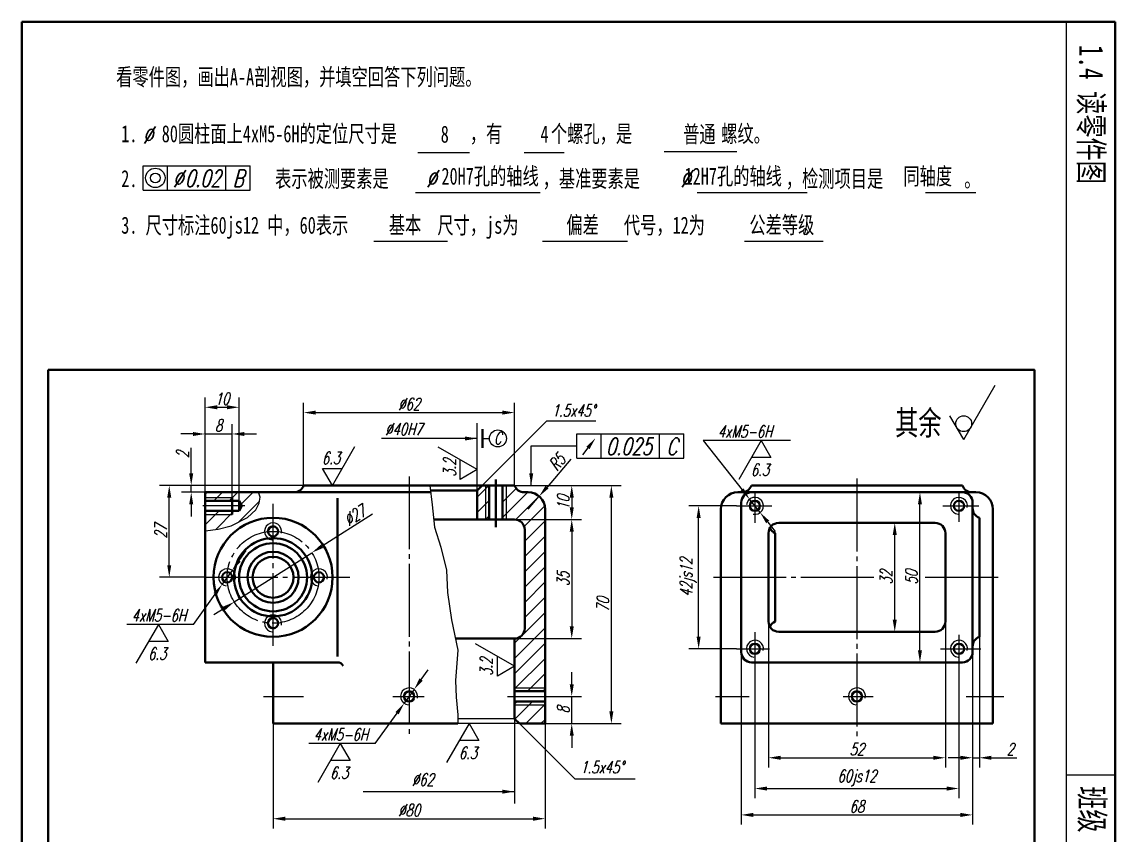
# Model space of a CAD drawing. Header units: millimetres. Extents: x -523 to 2163, y -1202 to 919.
# Drawn here: x 1612.3 to 1837.3, y 751.9 to 919.2 of the extents above; entities that cross this region are included whole.
import ezdxf

# ---------------------------------------------------------------- set-up
doc = ezdxf.new("R2010")
doc.units = ezdxf.units.MM
doc.header["$PDMODE"] = 33
doc.header["$PDSIZE"] = 1.5
doc.linetypes.add('myCENTER', pattern=[18, 15, -1, 1, -1])
for name, color, linetype, lineweight in [('中心线', 7, 'myCENTER', 25), ('剖面线', 7, 'Continuous', 25), ('尺寸', 7, 'Continuous', 25), ('文字', 7, 'Continuous', 25), ('标注', 7, 'Continuous', 25), ('标题文字', 7, 'Continuous', 25), ('答案文字', 1, 'Continuous', 25), ('粗实线', 7, 'Continuous', 50), ('细实线', 7, 'Continuous', 25)]:
    doc.layers.add(name, color=color, linetype=linetype, lineweight=lineweight)
doc.styles.add('字母标注-3.5号', font='txt.shx', dxfattribs={"width": 0.7, "oblique": 15, "height": 3.5})
doc.styles.add('尺寸文字1-2.5号', font='txt.shx', dxfattribs={"width": 0.7, "oblique": 15, "height": 2.5})
doc.styles.add('标题汉字1-5号', font='SimSun.ttf', dxfattribs={"width": 0.7, "height": 5})
doc.styles.add('标题汉字2-3.5号', font='SimSun.ttf', dxfattribs={"width": 0.7, "height": 3.5})
doc.dimstyles.new('尺寸25', dxfattribs={"dimtxt": 2.5, "dimasz": 2.5, "dimexe": 2, "dimexo": 0, "dimgap": 0.5, "dimtad": 1, "dimdec": 0, "dimdsep": 46, "dimtxsty": '尺寸文字1-2.5号', "dimcen": 0, "dimadec": 0, "dimazin": 0, "dimtol": 1, "dimtp": 0.039, "dimtfac": 0.6, "dimtdec": 3, "dimtmove": 0, "dimatfit": 3, "dimfxl": 0, "dimarcsym": 0})
pattern_1 = [(45, (-299.08, 607.849), (-1.5715448, 1.5715448), [])]

# ---------------------------------------------------------------- blocks, each defined once
blk = doc.blocks.new('*D193')
at = {"layer": 'Defpoints', "color": 0}
for p in [(1713.74, 838.82), (1670.34, 823.83), (1713.74, 823.83)]:
    blk.add_point(p, dxfattribs=at)
at = {"layer": '尺寸', "color": 0, "lineweight": -2}
for p, q in [((1670.34, 823.83), (1670.34, 840.82)), ((1713.74, 823.83), (1713.74, 840.82)), ((1672.84, 838.82), (1711.24, 838.82))]:
    blk.add_line(p, q, dxfattribs=at)
at = {"layer": '尺寸', "color": 0}
for points in [[(1672.84, 839.23), (1672.84, 838.4), (1670.34, 838.82)], [(1711.24, 839.23), (1711.24, 838.4), (1713.74, 838.82)]]:
    blk.add_solid(points, dxfattribs=at)
at = {"layer": '尺寸', "color": 0, "insert": (1692.04, 840.57), "char_height": 2.5, "attachment_point": 5, "style": '尺寸文字1-2.5号'}
blk.add_mtext('%%C62', dxfattribs=at)
blk = doc.blocks.new('*D194')
at = {"layer": 'Defpoints', "color": 0}
for p in [(1718.81, 821.6), (1716.54, 818.93)]:
    blk.add_point(p, dxfattribs=at)
at = {"layer": '尺寸', "color": 0, "lineweight": -2}
for p, q in [((1725.3, 829.23), (1720.43, 823.5)), ((1716.54, 818.93), (1718.81, 821.6))]:
    blk.add_line(p, q, dxfattribs=at)
at = {"layer": '尺寸', "color": 0}
blk.add_solid([(1720.11, 823.77), (1720.74, 823.23), (1718.81, 821.6)], dxfattribs=at)
at = {"layer": '尺寸', "color": 0, "insert": (1722.48, 828.61), "char_height": 2.5, "attachment_point": 5, "rotation": 49.6071, "style": '尺寸文字1-2.5号'}
blk.add_mtext('R5', dxfattribs=at)
blk = doc.blocks.new('*D195')
at = {"layer": 'Defpoints', "color": 0}
for p in [(1721.91, 780.43), (1725.51, 780.43), (1720.04, 774.83)]:
    blk.add_point(p, dxfattribs=at)
at = {"layer": '尺寸', "color": 0, "lineweight": -2}
for p, q in [((1725.51, 782.93), (1725.51, 785.43)), ((1721.91, 780.43), (1727.51, 780.43)), ((1725.51, 774.83), (1725.51, 780.43)), ((1720.04, 774.83), (1727.51, 774.83)), ((1725.51, 772.33), (1725.51, 769.83))]:
    blk.add_line(p, q, dxfattribs=at)
at = {"layer": '尺寸', "color": 0}
for points in [[(1725.1, 782.93), (1725.93, 782.93), (1725.51, 780.43)], [(1725.1, 772.33), (1725.93, 772.33), (1725.51, 774.83)]]:
    blk.add_solid(points, dxfattribs=at)
at = {"layer": '尺寸', "color": 0, "insert": (1723.76, 777.63), "char_height": 2.5, "attachment_point": 5, "rotation": 90, "style": '尺寸文字1-2.5号'}
blk.add_mtext('8', dxfattribs=at)
blk = doc.blocks.new('*D123')
at = {"layer": 'Defpoints', "color": 0}
for p in [(1713.74, 823.83), (1733.67, 823.83), (1727.51, 774.83)]:
    blk.add_point(p, dxfattribs=at)
at = {"layer": '尺寸', "color": 0, "lineweight": -2}
for p, q in [((1713.74, 823.83), (1735.67, 823.83)), ((1733.67, 777.33), (1733.67, 821.33)), ((1727.51, 774.83), (1735.67, 774.83))]:
    blk.add_line(p, q, dxfattribs=at)
at = {"layer": '尺寸', "color": 0}
for points in [[(1733.25, 821.33), (1734.08, 821.33), (1733.67, 823.83)], [(1733.25, 777.33), (1734.08, 777.33), (1733.67, 774.83)]]:
    blk.add_solid(points, dxfattribs=at)
at = {"layer": '尺寸', "color": 0, "insert": (1731.92, 799.33), "char_height": 2.5, "attachment_point": 5, "rotation": 90, "style": '尺寸文字1-2.5号'}
blk.add_mtext('70', dxfattribs=at)
blk = doc.blocks.new('*D196')
at = {"layer": 'Defpoints', "color": 0}
for p in [(1713.74, 823.83), (1713.74, 816.83), (1725.51, 816.83)]:
    blk.add_point(p, dxfattribs=at)
at = {"layer": '尺寸', "color": 0, "lineweight": -2}
for p, q in [((1713.74, 823.83), (1727.51, 823.83)), ((1725.51, 821.33), (1725.51, 819.33)), ((1713.74, 816.83), (1727.51, 816.83))]:
    blk.add_line(p, q, dxfattribs=at)
at = {"layer": '尺寸', "color": 0}
for points in [[(1725.1, 821.33), (1725.93, 821.33), (1725.51, 823.83)], [(1725.1, 819.33), (1725.93, 819.33), (1725.51, 816.83)]]:
    blk.add_solid(points, dxfattribs=at)
at = {"layer": '尺寸', "color": 0, "insert": (1723.76, 820.33), "char_height": 2.5, "attachment_point": 5, "rotation": 90, "style": '尺寸文字1-2.5号'}
blk.add_mtext('10', dxfattribs=at)
blk = doc.blocks.new('*D197')
at = {"layer": 'Defpoints', "color": 0}
for p in [(1720.04, 816.83), (1713.74, 792.33), (1725.51, 792.33)]:
    blk.add_point(p, dxfattribs=at)
at = {"layer": '尺寸', "color": 0, "lineweight": -2}
for p, q in [((1720.04, 816.83), (1727.51, 816.83)), ((1725.51, 814.33), (1725.51, 794.83)), ((1713.74, 792.33), (1727.51, 792.33))]:
    blk.add_line(p, q, dxfattribs=at)
at = {"layer": '尺寸', "color": 0}
for points in [[(1725.1, 814.33), (1725.93, 814.33), (1725.51, 816.83)], [(1725.1, 794.83), (1725.93, 794.83), (1725.51, 792.33)]]:
    blk.add_solid(points, dxfattribs=at)
at = {"layer": '尺寸', "color": 0, "insert": (1723.76, 804.58), "char_height": 2.5, "attachment_point": 5, "rotation": 90, "style": '尺寸文字1-2.5号'}
blk.add_mtext('35', dxfattribs=at)
blk = doc.blocks.new('*D198')
at = {"layer": 'Defpoints', "color": 0}
for p in [(1647.2, 823.83), (1670.34, 823.83), (1650.04, 822.43)]:
    blk.add_point(p, dxfattribs=at)
at = {"layer": '尺寸', "color": 0, "lineweight": -2}
for p, q in [((1647.2, 826.33), (1647.2, 831.56)), ((1670.34, 823.83), (1645.2, 823.83)), ((1647.2, 822.43), (1647.2, 823.83)), ((1650.04, 822.43), (1645.2, 822.43)), ((1647.2, 819.93), (1647.2, 817.43))]:
    blk.add_line(p, q, dxfattribs=at)
at = {"layer": '尺寸', "color": 0}
for points in [[(1646.78, 826.33), (1647.61, 826.33), (1647.2, 823.83)], [(1646.78, 819.93), (1647.61, 819.93), (1647.2, 822.43)]]:
    blk.add_solid(points, dxfattribs=at)
at = {"layer": '尺寸', "color": 0, "insert": (1645.45, 830.19), "char_height": 2.5, "attachment_point": 5, "rotation": 90, "style": '尺寸文字1-2.5号'}
blk.add_mtext('2', dxfattribs=at)
blk = doc.blocks.new('*D199')
at = {"layer": 'Defpoints', "color": 0}
for p in [(1642.68, 823.83), (1645.2, 823.83), (1650.04, 804.93)]:
    blk.add_point(p, dxfattribs=at)
at = {"layer": '尺寸', "color": 0, "lineweight": -2}
for p, q in [((1645.2, 823.83), (1640.68, 823.83)), ((1642.68, 807.43), (1642.68, 821.33)), ((1650.04, 804.93), (1640.68, 804.93))]:
    blk.add_line(p, q, dxfattribs=at)
at = {"layer": '尺寸', "color": 0}
for points in [[(1642.26, 821.33), (1643.09, 821.33), (1642.68, 823.83)], [(1642.26, 807.43), (1643.09, 807.43), (1642.68, 804.93)]]:
    blk.add_solid(points, dxfattribs=at)
at = {"layer": '尺寸', "color": 0, "insert": (1640.93, 814.38), "char_height": 2.5, "attachment_point": 5, "rotation": 90, "style": '尺寸文字1-2.5号'}
blk.add_mtext('27', dxfattribs=at)
blk = doc.blocks.new('*D200')
at = {"layer": 'Defpoints', "color": 0}
for p in [(1655.64, 834.42), (1650.04, 822.43), (1655.64, 821.38)]:
    blk.add_point(p, dxfattribs=at)
at = {"layer": '尺寸', "color": 0, "lineweight": -2}
for p, q in [((1650.04, 822.43), (1650.04, 836.42)), ((1655.64, 821.38), (1655.64, 836.42)), ((1647.54, 834.42), (1645.04, 834.42)), ((1650.04, 834.42), (1655.64, 834.42)), ((1658.14, 834.42), (1660.64, 834.42))]:
    blk.add_line(p, q, dxfattribs=at)
at = {"layer": '尺寸', "color": 0}
for points in [[(1647.54, 834.83), (1647.54, 834), (1650.04, 834.42)], [(1658.14, 834.83), (1658.14, 834), (1655.64, 834.42)]]:
    blk.add_solid(points, dxfattribs=at)
at = {"layer": '尺寸', "color": 0, "insert": (1652.84, 836.17), "char_height": 2.5, "attachment_point": 5, "style": '尺寸文字1-2.5号'}
blk.add_mtext('8', dxfattribs=at)
blk = doc.blocks.new('*D201')
at = {"layer": 'Defpoints', "color": 0}
for p in [(1657.04, 839.91), (1650.04, 836.42), (1657.04, 820.68)]:
    blk.add_point(p, dxfattribs=at)
at = {"layer": '尺寸', "color": 0, "lineweight": -2}
for p, q in [((1650.04, 836.42), (1650.04, 841.91)), ((1657.04, 820.68), (1657.04, 841.91)), ((1652.54, 839.91), (1654.54, 839.91))]:
    blk.add_line(p, q, dxfattribs=at)
at = {"layer": '尺寸', "color": 0}
for points in [[(1652.54, 840.33), (1652.54, 839.5), (1650.04, 839.91)], [(1654.54, 840.33), (1654.54, 839.5), (1657.04, 839.91)]]:
    blk.add_solid(points, dxfattribs=at)
at = {"layer": '尺寸', "color": 0, "insert": (1653.54, 841.66), "char_height": 2.5, "attachment_point": 5, "style": '尺寸文字1-2.5号'}
blk.add_mtext('10', dxfattribs=at)
blk = doc.blocks.new('*D202')
at = {"layer": 'Defpoints', "color": 0}
for p in [(1672.02, 809.99), (1656.06, 799.87)]:
    blk.add_point(p, dxfattribs=at)
at = {"layer": '尺寸', "color": 0, "lineweight": -2}
for p, q in [((1684.54, 817.93), (1674.13, 811.33)), ((1656.06, 799.87), (1672.02, 809.99)), ((1653.95, 798.53), (1651.83, 797.19))]:
    blk.add_line(p, q, dxfattribs=at)
at = {"layer": '尺寸', "color": 0}
for points in [[(1673.91, 811.68), (1674.35, 810.98), (1672.02, 809.99)], [(1653.72, 798.88), (1654.17, 798.18), (1656.06, 799.87)]]:
    blk.add_solid(points, dxfattribs=at)
at = {"layer": '尺寸', "color": 0, "insert": (1680.85, 817.66), "char_height": 2.5, "attachment_point": 5, "rotation": 32.3729, "style": '尺寸文字1-2.5号'}
blk.add_mtext('%%c27', dxfattribs=at)
blk = doc.blocks.new('*D203')
at = {"layer": 'Defpoints', "color": 0}
for p in [(1655.61, 806.35), (1653.57, 803.51)]:
    blk.add_point(p, dxfattribs=at)
at = {"layer": '尺寸', "color": 0, "lineweight": -2}
for p, q in [((1657.07, 808.38), (1658.52, 810.42)), ((1655.61, 806.35), (1653.57, 803.51)), ((1647.64, 795.25), (1652.11, 801.48))]:
    blk.add_line(p, q, dxfattribs=at)
at = {"layer": '尺寸', "color": 0}
for points in [[(1656.73, 808.63), (1657.4, 808.14), (1655.61, 806.35)], [(1651.77, 801.72), (1652.45, 801.23), (1653.57, 803.51)]]:
    blk.add_solid(points, dxfattribs=at)
blk = doc.blocks.new('*D124')
at = {"layer": 'Defpoints', "color": 0}
for p in [(1693.06, 781.85), (1691.02, 779.01)]:
    blk.add_point(p, dxfattribs=at)
at = {"layer": '尺寸', "color": 0, "lineweight": -2}
for p, q in [((1694.52, 783.88), (1695.97, 785.92)), ((1693.06, 781.85), (1691.02, 779.01)), ((1685.09, 770.75), (1689.56, 776.98))]:
    blk.add_line(p, q, dxfattribs=at)
at = {"layer": '尺寸', "color": 0}
for points in [[(1694.18, 784.13), (1694.85, 783.64), (1693.06, 781.85)], [(1689.22, 777.22), (1689.9, 776.73), (1691.02, 779.01)]]:
    blk.add_solid(points, dxfattribs=at)
blk = doc.blocks.new('*D204')
at = {"layer": 'Defpoints', "color": 0}
for p in [(1664.04, 774.83), (1720.04, 774.83), (1720.04, 755.27)]:
    blk.add_point(p, dxfattribs=at)
at = {"layer": '尺寸', "color": 0, "lineweight": -2}
for p, q in [((1664.04, 774.83), (1664.04, 753.27)), ((1720.04, 774.83), (1720.04, 753.27)), ((1666.54, 755.27), (1717.54, 755.27))]:
    blk.add_line(p, q, dxfattribs=at)
at = {"layer": '尺寸', "color": 0}
for points in [[(1666.54, 755.69), (1666.54, 754.85), (1664.04, 755.27)], [(1717.54, 755.69), (1717.54, 754.85), (1720.04, 755.27)]]:
    blk.add_solid(points, dxfattribs=at)
at = {"layer": '尺寸', "color": 0, "insert": (1692.04, 757.02), "char_height": 2.5, "attachment_point": 5, "style": '尺寸文字1-2.5号'}
blk.add_mtext('%%c80', dxfattribs=at)
blk = doc.blocks.new('*D205')
at = {"layer": 'Defpoints', "color": 0}
for p in [(1762.12, 821), (1764.29, 818.26)]:
    blk.add_point(p, dxfattribs=at)
at = {"layer": '尺寸', "color": 0, "lineweight": -2}
for p, q in [((1752.54, 833.07), (1760.56, 822.96)), ((1764.29, 818.26), (1762.12, 821)), ((1765.85, 816.3), (1767.4, 814.34))]:
    blk.add_line(p, q, dxfattribs=at)
at = {"layer": '尺寸', "color": 0}
for points in [[(1760.89, 823.22), (1760.24, 822.7), (1762.12, 821)], [(1766.17, 816.56), (1765.52, 816.04), (1764.29, 818.26)]]:
    blk.add_solid(points, dxfattribs=at)
blk = doc.blocks.new('*D206')
at = {"layer": 'Defpoints', "color": 0}
for p in [(1751.63, 819.63), (1759.4, 819.63), (1759.4, 790.23)]:
    blk.add_point(p, dxfattribs=at)
at = {"layer": '尺寸', "color": 0, "lineweight": -2}
for p, q in [((1759.4, 819.63), (1749.63, 819.63)), ((1751.63, 792.73), (1751.63, 817.13)), ((1759.4, 790.23), (1749.63, 790.23))]:
    blk.add_line(p, q, dxfattribs=at)
at = {"layer": '尺寸', "color": 0}
for points in [[(1751.21, 817.13), (1752.04, 817.13), (1751.63, 819.63)], [(1751.21, 792.73), (1752.04, 792.73), (1751.63, 790.23)]]:
    blk.add_solid(points, dxfattribs=at)
at = {"layer": '尺寸', "color": 0, "insert": (1749.46, 804.93), "char_height": 2.5, "attachment_point": 5, "rotation": 90, "style": '尺寸文字1-2.5号'}
blk.add_mtext('42js12', dxfattribs=at)
blk = doc.blocks.new('*D207')
at = {"layer": 'Defpoints', "color": 0}
for p in [(1791.99, 816.13), (1792.7, 816.13), (1792.35, 793.73)]:
    blk.add_point(p, dxfattribs=at)
at = {"layer": '尺寸', "color": 0, "lineweight": -2}
for p, q in [((1792.7, 816.13), (1789.99, 816.13)), ((1791.99, 796.23), (1791.99, 813.63)), ((1792.35, 793.73), (1789.99, 793.73))]:
    blk.add_line(p, q, dxfattribs=at)
at = {"layer": '尺寸', "color": 0}
for points in [[(1791.57, 813.63), (1792.41, 813.63), (1791.99, 816.13)], [(1791.57, 796.23), (1792.41, 796.23), (1791.99, 793.73)]]:
    blk.add_solid(points, dxfattribs=at)
at = {"layer": '尺寸', "color": 0, "insert": (1790.24, 804.93), "char_height": 2.5, "attachment_point": 5, "rotation": 90, "style": '尺寸文字1-2.5号'}
blk.add_mtext('32', dxfattribs=at)
blk = doc.blocks.new('*D208')
at = {"layer": 'Defpoints', "color": 0}
for p in [(1797.17, 822.43), (1797.71, 822.43), (1797.71, 787.43)]:
    blk.add_point(p, dxfattribs=at)
at = {"layer": '尺寸', "color": 0, "lineweight": -2}
for p, q in [((1797.71, 822.43), (1795.17, 822.43)), ((1797.17, 789.93), (1797.17, 819.93)), ((1797.71, 787.43), (1795.17, 787.43))]:
    blk.add_line(p, q, dxfattribs=at)
at = {"layer": '尺寸', "color": 0}
for points in [[(1796.76, 819.93), (1797.59, 819.93), (1797.17, 822.43)], [(1796.76, 789.93), (1797.59, 789.93), (1797.17, 787.43)]]:
    blk.add_solid(points, dxfattribs=at)
at = {"layer": '尺寸', "color": 0, "insert": (1795.42, 804.93), "char_height": 2.5, "attachment_point": 5, "rotation": 90, "style": '尺寸文字1-2.5号'}
blk.add_mtext('50', dxfattribs=at)
blk = doc.blocks.new('*D209')
at = {"layer": 'Defpoints', "color": 0}
for p in [(1766, 795.83), (1802.4, 795.83), (1802.4, 767.81)]:
    blk.add_point(p, dxfattribs=at)
at = {"layer": '尺寸', "color": 0, "lineweight": -2}
for p, q in [((1766, 795.83), (1766, 765.81)), ((1802.4, 795.83), (1802.4, 765.81)), ((1768.5, 767.81), (1799.9, 767.81))]:
    blk.add_line(p, q, dxfattribs=at)
at = {"layer": '尺寸', "color": 0}
for points in [[(1768.5, 768.22), (1768.5, 767.39), (1766, 767.81)], [(1799.9, 768.22), (1799.9, 767.39), (1802.4, 767.81)]]:
    blk.add_solid(points, dxfattribs=at)
at = {"layer": '尺寸', "color": 0, "insert": (1784.2, 769.56), "char_height": 2.5, "attachment_point": 5, "style": '尺寸文字1-2.5号'}
blk.add_mtext('52', dxfattribs=at)
blk = doc.blocks.new('*D210')
at = {"layer": 'Defpoints', "color": 0}
for p in [(1763.2, 786.35), (1805.2, 785.87), (1805.2, 761.48)]:
    blk.add_point(p, dxfattribs=at)
at = {"layer": '尺寸', "color": 0, "lineweight": -2}
for p, q in [((1763.2, 786.35), (1763.2, 759.48)), ((1805.2, 785.87), (1805.2, 759.48)), ((1765.7, 761.48), (1802.7, 761.48))]:
    blk.add_line(p, q, dxfattribs=at)
at = {"layer": '尺寸', "color": 0}
for points in [[(1765.7, 761.89), (1765.7, 761.06), (1763.2, 761.48)], [(1802.7, 761.89), (1802.7, 761.06), (1805.2, 761.48)]]:
    blk.add_solid(points, dxfattribs=at)
at = {"layer": '尺寸', "color": 0, "insert": (1784.2, 763.64), "char_height": 2.5, "attachment_point": 5, "style": '尺寸文字1-2.5号'}
blk.add_mtext('60js12', dxfattribs=at)
blk = doc.blocks.new('*D211')
at = {"layer": 'Defpoints', "color": 0}
for p in [(1760.4, 789.53), (1808, 789.53), (1808, 756.05)]:
    blk.add_point(p, dxfattribs=at)
at = {"layer": '尺寸', "color": 0, "lineweight": -2}
for p, q in [((1760.4, 789.53), (1760.4, 754.05)), ((1808, 789.53), (1808, 754.05)), ((1762.9, 756.05), (1805.5, 756.05))]:
    blk.add_line(p, q, dxfattribs=at)
at = {"layer": '尺寸', "color": 0}
for points in [[(1762.9, 756.47), (1762.9, 755.63), (1760.4, 756.05)], [(1805.5, 756.47), (1805.5, 755.63), (1808, 756.05)]]:
    blk.add_solid(points, dxfattribs=at)
at = {"layer": '尺寸', "color": 0, "insert": (1784.2, 757.8), "char_height": 2.5, "attachment_point": 5, "style": '尺寸文字1-2.5号'}
blk.add_mtext('68', dxfattribs=at)
blk = doc.blocks.new('*D212')
at = {"layer": 'Defpoints', "color": 0}
for p in [(1809.4, 792.68), (1808, 774.83), (1809.4, 767.81)]:
    blk.add_point(p, dxfattribs=at)
at = {"layer": '尺寸', "color": 0, "lineweight": -2}
for p, q in [((1809.4, 792.68), (1809.4, 765.81)), ((1808, 774.83), (1808, 765.81)), ((1805.5, 767.81), (1803, 767.81)), ((1808, 767.81), (1809.4, 767.81)), ((1811.9, 767.81), (1817.13, 767.81))]:
    blk.add_line(p, q, dxfattribs=at)
at = {"layer": '尺寸', "color": 0}
for points in [[(1805.5, 768.22), (1805.5, 767.39), (1808, 767.81)], [(1811.9, 768.22), (1811.9, 767.39), (1809.4, 767.81)]]:
    blk.add_solid(points, dxfattribs=at)
at = {"layer": '尺寸', "color": 0, "insert": (1815.77, 769.56), "char_height": 2.5, "attachment_point": 5, "style": '尺寸文字1-2.5号'}
blk.add_mtext('2', dxfattribs=at)

msp = doc.modelspace()

# ---------------------------------------------------------------- hatches: boundary and pattern name
at = {"layer": '剖面线'}
h = msp.add_hatch(dxfattribs=at)
h.set_pattern_fill('ANSI31', color=256, scale=0.7, style=0)
h.set_pattern_definition(pattern_1)
h.paths.add_polyline_path([(1708.489, 823.831), (1707.089, 823.831), (1706.039, 822.781), (1706.039, 816.831), (1708.489, 816.831)])
h.paths.add_polyline_path([(1720.039, 818.931, 0.4142136), (1716.539, 822.431), (1715.719, 822.431, -0.3178372), (1713.739, 823.831), (1711.289, 823.831), (1711.289, 816.831), (1713.739, 816.831, -0.4142136), (1715.839, 814.731), (1715.839, 794.431, -0.4142136), (1713.739, 792.331), (1713.739, 781.481), (1720.039, 781.481)])
h.paths.add_polyline_path([(1720.039, 779.381), (1713.739, 779.381), (1713.739, 775.831), (1714.739, 774.831), (1720.039, 774.831)])
h = msp.add_hatch(dxfattribs=at)
h.set_pattern_fill('ANSI31', color=256, scale=0.7, style=0)
h.set_pattern_definition(pattern_1)
h.paths.add_polyline_path([(1661.184, 820.174), (1661.382, 821.423), (1661.052, 822.431), (1650.039, 822.431), (1650.039, 820.681), (1657.039, 820.681), (1657.645, 819.631), (1657.039, 818.581), (1650.039, 818.581), (1650.039, 814.518), (1652.753, 814.846), (1655.453, 815.504), (1658.813, 817.214), (1660.525, 818.792)])

# ---------------------------------------------------------------- linework, layer by layer
at = {"layer": '中心线'}
for p, q in [((1692.039, 825.7), (1692.039, 772.262)), ((1784.205, 825.233), (1784.205, 772.262)), ((1763.205, 822.431), (1763.205, 816.133)), ((1805.205, 822.431), (1805.205, 816.375)), ((1658.257, 819.631), (1649.569, 819.631)), ((1664.039, 790.817), (1664.039, 820.058)), ((1759.404, 819.631), (1766.707, 819.631)), ((1801.869, 819.631), (1809.271, 819.631)), ((1650.039, 804.931), (1679.812, 804.931)), ((1754.661, 804.931), (1788.237, 804.931)), ((1798.244, 804.931), (1814.018, 804.931)), ((1763.205, 793.615), (1763.205, 786.351)), ((1805.205, 793.131), (1805.205, 785.867)), ((1759.404, 790.231), (1766.222, 790.231)), ((1801.384, 790.231), (1809.707, 790.231)), ((1662.083, 780.431), (1670.275, 780.431)), ((1688.718, 780.431), (1695.141, 780.431)), ((1712.267, 780.431), (1721.911, 780.431)), ((1755.121, 780.431), (1762.023, 780.431)), ((1781.348, 780.431), (1787.56, 780.431)), ((1806.656, 780.431), (1814.459, 780.431))]:
    msp.add_line(p, q, dxfattribs=at)
msp.add_circle((1664.039, 804.931), 9.45, dxfattribs=at)
at = {"layer": '尺寸'}
for p, q in [((1637.32, 889.599), (1659.34, 889.599)), ((1637.32, 884.599), (1637.32, 889.599)), ((1642.32, 884.599), (1642.32, 889.599)), ((1654.34, 884.599), (1654.34, 889.599)), ((1659.34, 884.599), (1659.34, 889.599)), ((1637.32, 884.599), (1659.34, 884.599)), ((1707.089, 823.831), (1720.378, 837.12)), ((1720.378, 837.12), (1730.477, 837.12)), ((1726.535, 834.454), (1748.555, 834.454)), ((1726.535, 829.454), (1726.535, 834.454)), ((1731.535, 829.454), (1731.535, 834.454)), ((1743.555, 829.454), (1743.555, 834.454)), ((1748.555, 829.454), (1748.555, 834.454)), ((1770.515, 833.074), (1752.535, 833.074)), ((1726.535, 829.454), (1748.555, 829.454)), ((1647.645, 795.246), (1633.963, 795.246)), ((1713.739, 775.831), (1702.057, 775.831)), ((1714.739, 774.831), (1702.057, 774.831)), ((1713.739, 775.831), (1713.739, 758.368)), ((1714.739, 774.831), (1726.117, 763.452)), ((1685.095, 770.746), (1671.413, 770.746)), ((1726.117, 763.452), (1738.543, 763.452))]:
    msp.add_line(p, q, dxfattribs=at)
msp.add_lwpolyline([(1728.84, 831.553), (1727.73, 830.128)], dxfattribs=at)
msp.add_solid([(1728.511, 831.809), (1730.376, 833.525), (1729.169, 831.297)], dxfattribs=at)
at = {"layer": '文字'}
for p, q in [((1693.848, 892.293), (1704.5, 892.293)), ((1715.722, 892.293), (1723.959, 892.293)), ((1744.51, 892.533), (1759.517, 892.533)), ((1693.344, 884.122), (1719.002, 884.122)), ((1751.352, 884.122), (1773.991, 884.122)), ((1798.319, 884.122), (1808.668, 884.122)), ((1684.771, 874.118), (1699.924, 874.118)), ((1719.475, 874.118), (1736.98, 874.118)), ((1761.045, 874.118), (1777.243, 874.118))]:
    msp.add_line(p, q, dxfattribs=at)
for radius in [2, 1]:
    msp.add_circle((1639.82, 887.099), radius, dxfattribs=at)
at = {"layer": '标注'}
for p, q in [((1806.178, 833.269), (1812.644, 844.469)), ((1806.178, 833.269), (1803.349, 838.169)), ((1707.165, 833.492), (1708.57, 833.492)), ((1764.498, 833.074), (1759.879, 825.074)), ((1764.498, 833.074), (1766.519, 829.574)), ((1676.255, 823.831), (1680.873, 831.831)), ((1706.039, 827.09), (1698.039, 831.709)), ((1702.539, 825.069), (1702.539, 829.111)), ((1766.519, 829.574), (1762.477, 829.574)), ((1674.234, 827.331), (1678.275, 827.331)), ((1676.255, 823.831), (1674.234, 827.331)), ((1706.039, 827.09), (1702.539, 825.069)), ((1640.432, 795.246), (1635.813, 787.246)), ((1640.432, 795.246), (1642.453, 791.746)), ((1642.453, 791.746), (1638.412, 791.746)), ((1713.739, 786.638), (1705.739, 791.257)), ((1710.239, 784.617), (1710.239, 788.659)), ((1713.739, 786.638), (1710.239, 784.617)), ((1704.383, 774.831), (1699.764, 766.831)), ((1704.383, 774.831), (1706.404, 771.331)), ((1677.882, 770.746), (1673.263, 762.746)), ((1677.882, 770.746), (1679.903, 767.246)), ((1706.404, 771.331), (1702.362, 771.331)), ((1679.903, 767.246), (1675.862, 767.246))]:
    msp.add_line(p, q, dxfattribs=at)
for centre, radius in [((1806.178, 836.535), 1.633), ((1710.32, 833.492), 1.75)]:
    msp.add_circle(centre, radius, dxfattribs=at)
at = {"layer": '粗实线'}
for p, q in [((1612.345, 919.199), (1612.345, 609.199)), ((1837.345, 919.199), (1612.345, 919.199)), ((1837.345, 609.199), (1837.345, 919.199)), ((1707.165, 831.538), (1707.165, 835.406)), ((1670.339, 823.831), (1696.293, 823.831)), ((1707.089, 823.831), (1696.293, 823.831)), ((1707.089, 823.831), (1706.039, 822.781)), ((1707.089, 823.831), (1713.739, 823.831)), ((1708.489, 823.831), (1708.489, 816.831)), ((1709.889, 825.055), (1709.889, 815.278)), ((1711.289, 823.831), (1711.289, 816.831)), ((1762.505, 823.831), (1805.905, 823.831)), ((1650.039, 822.431), (1650.039, 787.431)), ((1650.039, 822.431), (1696.468, 822.431)), ((1655.639, 821.381), (1655.639, 817.881)), ((1706.039, 822.781), (1696.424, 822.781)), ((1706.039, 816.831), (1706.039, 822.781)), ((1715.719, 822.431), (1716.539, 822.431)), ((1759.705, 822.431), (1762.505, 822.431)), ((1762.505, 822.431), (1805.905, 822.431)), ((1808.705, 822.431), (1805.905, 822.431)), ((1650.039, 820.681), (1657.039, 820.681)), ((1657.039, 820.681), (1657.039, 818.581)), ((1657.039, 820.681), (1657.645, 819.631)), ((1657.039, 818.581), (1657.645, 819.631)), ((1677.289, 788.658), (1677.289, 821.205)), ((1760.405, 820.331), (1760.405, 789.531)), ((1808.005, 820.331), (1808.005, 789.531)), ((1650.039, 818.581), (1657.039, 818.581)), ((1697.114, 816.831), (1713.739, 816.831)), ((1720.039, 774.831), (1720.039, 818.931)), ((1756.205, 774.831), (1756.205, 818.931)), ((1809.405, 817.181), (1809.405, 792.681)), ((1812.205, 774.831), (1812.205, 818.931)), ((1715.839, 814.731), (1715.839, 794.431)), ((1768.105, 816.131), (1800.305, 816.131)), ((1766.005, 814.031), (1766.005, 795.831)), ((1767.405, 814.031), (1767.405, 795.831)), ((1802.405, 814.031), (1802.405, 795.831)), ((1701.554, 792.331), (1713.739, 792.331)), ((1713.739, 792.331), (1713.739, 775.831)), ((1768.105, 793.731), (1800.305, 793.731)), ((1650.039, 787.431), (1677.289, 787.431)), ((1664.039, 774.831), (1664.039, 787.431)), ((1762.505, 787.431), (1805.905, 787.431)), ((1713.739, 781.481), (1720.039, 781.481)), ((1713.739, 779.381), (1720.039, 779.381)), ((1664.039, 774.831), (1702.057, 774.831)), ((1713.739, 775.831), (1714.739, 774.831)), ((1714.739, 774.831), (1720.039, 774.831)), ((1756.205, 774.831), (1812.205, 774.831))]:
    msp.add_line(p, q, dxfattribs=at)
msp.add_lwpolyline([(1617.747, 847.589), (1820.734, 847.589), (1820.734, 614.653), (1617.747, 614.653)], close=True, dxfattribs=at)
for centre, radius in [((1763.205, 819.631), 1.05), ((1805.205, 819.631), 1.05), ((1664.039, 804.931), 12.25), ((1664.039, 814.381), 1.05), ((1664.039, 804.931), 8.05), ((1664.039, 804.931), 7), ((1664.039, 804.931), 5.25), ((1664.039, 804.931), 4.2), ((1654.589, 804.931), 1.05), ((1673.489, 804.931), 1.05), ((1664.039, 795.481), 1.05), ((1763.205, 790.231), 1.05), ((1805.205, 790.231), 1.05), ((1692.039, 780.431), 1.05), ((1784.205, 780.431), 1.05)]:
    msp.add_circle(centre, radius, dxfattribs=at)
for centre, radius, start, end in [((1668.359, 824.531), 2.1, 270, 340.52878), ((1715.719, 824.531), 2.1, 199.47122, 270), ((1760.525, 824.531), 2.1, 270, 340.52878), ((1807.885, 824.531), 2.1, 199.47122, 270), ((1716.539, 818.931), 3.5, 0, 90), ((1759.705, 818.931), 3.5, 90, 180), ((1762.505, 820.331), 2.1, 90, 180), ((1805.905, 820.331), 2.1, 0, 90), ((1808.705, 818.931), 3.5, 0, 90), ((1810.105, 819.161), 2.1, 180, 250.52878), ((1713.739, 814.731), 2.1, 0, 90), ((1768.105, 814.031), 2.1, 90, 180), ((1768.105, 816.011), 2.1, 208.12551, 250.52878), ((1800.305, 814.031), 2.1, 0, 90), ((1713.739, 794.431), 2.1, 270, 0), ((1768.105, 795.831), 2.1, 180, 270), ((1768.105, 793.851), 2.1, 109.47122, 151.87449), ((1800.305, 795.831), 2.1, 270, 0), ((1810.105, 790.701), 2.1, 109.47122, 180), ((1762.505, 789.531), 2.1, 180, 270), ((1805.905, 789.531), 2.1, 270, 0), ((1677.289, 786.031), 1.4, 30, 90)]:
    msp.add_arc(centre, radius, start, end, dxfattribs=at)
at = {"layer": '细实线'}
for p, q in [((1827.345, 609.199), (1827.345, 919.199)), ((1706.039, 822.781), (1706.039, 836.641)), ((1707.789, 823.831), (1707.789, 816.831)), ((1711.989, 823.831), (1711.989, 816.831)), ((1650.039, 821.381), (1655.639, 821.381)), ((1650.039, 817.881), (1655.639, 817.881)), ((1713.739, 782.181), (1720.039, 782.181)), ((1713.739, 778.681), (1720.039, 778.681)), ((1837.345, 764.199), (1827.345, 764.199))]:
    msp.add_line(p, q, dxfattribs=at)
for points in [[(1696.293, 823.831), (1696.787, 819.87), (1697.281, 815.266), (1698.599, 811.156), (1699.752, 806.388), (1699.916, 801.784), (1700.74, 796.193), (1702.057, 789.945), (1701.563, 783.697), (1701.728, 780.245), (1702.057, 776.627), (1702.057, 774.831)], [(1650.039, 814.518), (1652.753, 814.846), (1655.453, 815.504), (1658.813, 817.214), (1660.525, 818.792), (1661.184, 820.174), (1661.382, 821.423), (1661.052, 822.431)]]:
    msp.add_lwpolyline(points, dxfattribs=at)
for centre, start, end in [((1763.205, 819.631), 258.07438, 173.7145), ((1805.205, 819.631), 348.07438, 263.7145), ((1664.039, 814.381), 348.07438, 263.7145), ((1654.589, 804.931), 348.07438, 263.7145), ((1673.489, 804.931), 348.07438, 263.7145), ((1664.039, 795.481), 348.07438, 263.7145), ((1763.205, 790.231), 348.07438, 263.7145), ((1805.205, 790.231), 348.07438, 263.7145), ((1692.039, 780.431), 348.07438, 263.7145), ((1784.205, 780.431), 348.07438, 263.7145)]:
    msp.add_arc(centre, 1.75, start, end, dxfattribs=at)

# ---------------------------------------------------------------- texts
at = {"layer": '尺寸', "oblique": 15, "width": 0.7}
for s, height, style, p in [('0.02', 3.5, '字母标注-3.5号', (1645.907, 885.246)), ('B', 3.5, '字母标注-3.5号', (1655.785, 885.246)), ('1.5x45%%D', 2.5, '尺寸文字1-2.5号', (1721.397, 837.995)), ('%%c40H7', 2.5, '尺寸文字1-2.5号', (1687.114, 834.157)), ('4xM5-6H', 2.5, '尺寸文字1-2.5号', (1755.558, 833.674)), ('0.025', 3.5, '字母标注-3.5号', (1732.558, 830.102)), ('C', 3.5, '字母标注-3.5号', (1745, 830.102)), ('4xM5-6H', 2.5, '尺寸文字1-2.5号', (1634.925, 795.845)), ('4xM5-6H', 2.5, '尺寸文字1-2.5号', (1672.375, 771.345)), ('1.5x45%%D', 2.5, '尺寸文字1-2.5号', (1727.259, 764.608)), ('%%c62', 2.5, '尺寸文字1-2.5号', (1692.615, 762.062))]:
    msp.add_text(s, height=height, dxfattribs=dict(at, style=style)).set_placement(p)
at = {"layer": '尺寸', "style": '标题汉字1-5号', "width": 0.7}
msp.add_text('其余', height=5, dxfattribs=at).set_placement((1792.072, 834.213))
at = {"layer": '文字', "style": '标题汉字2-3.5号', "width": 0.7}
for s, p in [('看零件图，画出A-A剖视图，并填空回答下列问题。', (1631.76, 906.133)), ('1.   80圆柱面上4xM5-6H的定位尺寸是         ，有      个螺孔，是           螺纹。', (1632.794, 894.441)), ('2.                 表示被测要素是                   ，基准要素是                  ，检测项目是          。', (1632.794, 885.204)), ('3. 尺寸标注60js12 中，60表示           尺寸，js为             代号，12为            。', (1632.794, 875.625))]:
    msp.add_text(s, height=3.5, dxfattribs=at).set_placement(p)
at = {"layer": '文字', "style": '尺寸文字1-2.5号', "oblique": 15, "width": 0.7}
for p in [(1637.21, 894.205), (1643.403, 885.198)]:
    msp.add_text('%%C', height=3.5, dxfattribs=at).set_placement(p)
at = {"layer": '标注', "style": '尺寸文字1-2.5号', "oblique": 15, "width": 0.7}
for s, p in [('C', (1709.485, 832.316)), ('6.3', (1674.101, 828.22)), ('6.3', (1762.379, 825.8)), ('6.3', (1638.314, 787.972)), ('6.3', (1702.265, 767.557)), ('6.3', (1675.764, 763.472))]:
    msp.add_text(s, height=2.5, dxfattribs=at).set_placement(p)
for p in [(1701.65, 825.613), (1709.197, 784.642)]:
    msp.add_text('3.2', height=2.5, rotation=90, dxfattribs=at).set_placement(p)
at = {"layer": '标题文字', "style": '标题汉字1-5号', "width": 0.7}
for s, p in [('1.4 读零件图', (1829.944, 914.465)), ('班级', (1830.11, 761.974))]:
    msp.add_text(s, height=5, rotation=270, dxfattribs=at).set_placement(p)
at = {"layer": '答案文字', "style": '标题汉字2-3.5号', "width": 0.7}
for s, p in [('8', (1698.544, 894.344)), ('普通', (1748.438, 894.344)), ('4', (1719.058, 894.344)), ('20H7孔的轴线                  12H7孔的轴线               同轴度', (1698.696, 885.712)), ('基本', (1687.853, 875.689)), ('偏差', (1724.399, 875.689)), ('公差等级', (1762.063, 875.689))]:
    msp.add_text(s, height=3.5, dxfattribs=at).set_placement(p)
at = {"layer": '答案文字', "style": '尺寸文字1-2.5号', "oblique": 15, "width": 0.7}
for p in [(1695.558, 885.209), (1747.85, 885.209)]:
    msp.add_text('%%C', height=3.5, dxfattribs=at).set_placement(p)

# ---------------------------------------------------------------- dimensions: what is measured, and where the dimension line sits
at = {"layer": '尺寸'}
for base, p1, p2, text, picture, middle in [((1657.039, 839.913), (1650.039, 836.418), (1657.039, 820.681), '10', '*D201', (1653.539, 841.663)), ((1713.739, 838.818), (1670.339, 823.831), (1713.739, 823.831), '%%C62', '*D193', (1692.039, 840.568)), ((1655.639, 834.418), (1650.039, 822.431), (1655.639, 821.381), '8', '*D200', (1652.839, 836.168)), ((1802.405, 767.806), (1766.005, 795.831), (1802.405, 795.831), '52', '*D209', (1784.205, 769.556)), ((1809.405, 767.806), (1808.005, 774.831), (1809.405, 792.681), '2', '*D212', (1815.767, 769.556)), ((1808.005, 756.049), (1760.405, 789.531), (1808.005, 789.531), '68', '*D211', (1784.205, 757.799)), ((1805.205, 761.475), (1763.205, 786.351), (1805.205, 785.867), '60js12', '*D210', (1784.205, 763.642)), ((1720.039, 755.27), (1664.039, 774.831), (1720.039, 774.831), '%%c80', '*D204', (1692.039, 757.02))]:
    dim = msp.add_linear_dim(base=base, p1=p1, p2=p2, text=text, dimstyle='尺寸25', dxfattribs=at)
    dim.commit()
    dim.dimension.update_dxf_attribs({"geometry": picture, "text_midpoint": middle})
for p1, p2, text, picture, middle in [((1764.293, 818.26), (1762.117, 821.002), ' ', '*D205', (1752.535, 833.074)), ((1656.058, 799.871), (1672.02, 809.991), '%%c27', '*D202', (1681.784, 816.181)), ((1655.608, 806.353), (1653.569, 803.509), ' ', '*D203', (1647.645, 795.246)), ((1693.058, 781.853), (1691.019, 779.009), ' ', '*D124', (1685.095, 770.746))]:
    dim = msp.add_diameter_dim_2p(p1=p1, p2=p2, text=text, dimstyle='尺寸25', dxfattribs=at)
    dim.commit()
    dim.dimension.update_dxf_attribs({"geometry": picture, "text_midpoint": middle, "dimtype": 163})
for base, p1, p2, text, picture, middle in [((1647.198, 823.831), (1650.039, 822.431), (1670.339, 823.831), '2', '*D198', (1645.448, 830.193)), ((1642.675, 823.831), (1650.039, 804.931), (1645.198, 823.831), '27', '*D199', (1640.925, 814.381)), ((1733.666, 823.831), (1727.513, 774.831), (1713.739, 823.831), '70', '*D123', (1731.916, 799.331)), ((1725.513, 816.831), (1713.739, 823.831), (1713.739, 816.831), '10', '*D196', (1723.763, 820.331)), ((1797.172, 822.431), (1797.708, 787.431), (1797.708, 822.431), '50', '*D208', (1795.422, 804.931)), ((1751.628, 819.631), (1759.404, 790.231), (1759.404, 819.631), '42js12', '*D206', (1749.461, 804.931)), ((1725.513, 792.331), (1720.039, 816.831), (1713.739, 792.331), '35', '*D197', (1723.763, 804.581)), ((1791.99, 816.131), (1792.347, 793.731), (1792.705, 816.131), '32', '*D207', (1790.24, 804.931)), ((1725.513, 780.431), (1720.039, 774.831), (1721.911, 780.431), '8', '*D195', (1723.763, 777.631))]:
    dim = msp.add_linear_dim(base=base, p1=p1, p2=p2, angle=90, text=text, dimstyle='尺寸25', dxfattribs=at)
    dim.commit()
    dim.dimension.update_dxf_attribs({"geometry": picture, "text_midpoint": middle})
dim = msp.add_radius_dim(center=(1716.539, 818.931), mpoint=(1718.807, 821.597), text='R5', dimstyle='尺寸25', dxfattribs=at)
dim.commit()
dim.dimension.update_dxf_attribs({"geometry": '*D194', "text_midpoint": (1723.813, 827.48), "dimtype": 164})

# ---------------------------------------------------------------- leaders
for points in [[(1706.039, 833.492), (1686.335, 833.492)], [(1717.173, 823.831), (1717.173, 831.954), (1726.535, 831.954)], [(1713.739, 760.833), (1682.583, 760.833)]]:
    msp.add_leader(points, dimstyle='尺寸25', override={"dimgap": 0.5, "dimtad": 0}, dxfattribs=at)

doc.saveas('drawing.dxf')
